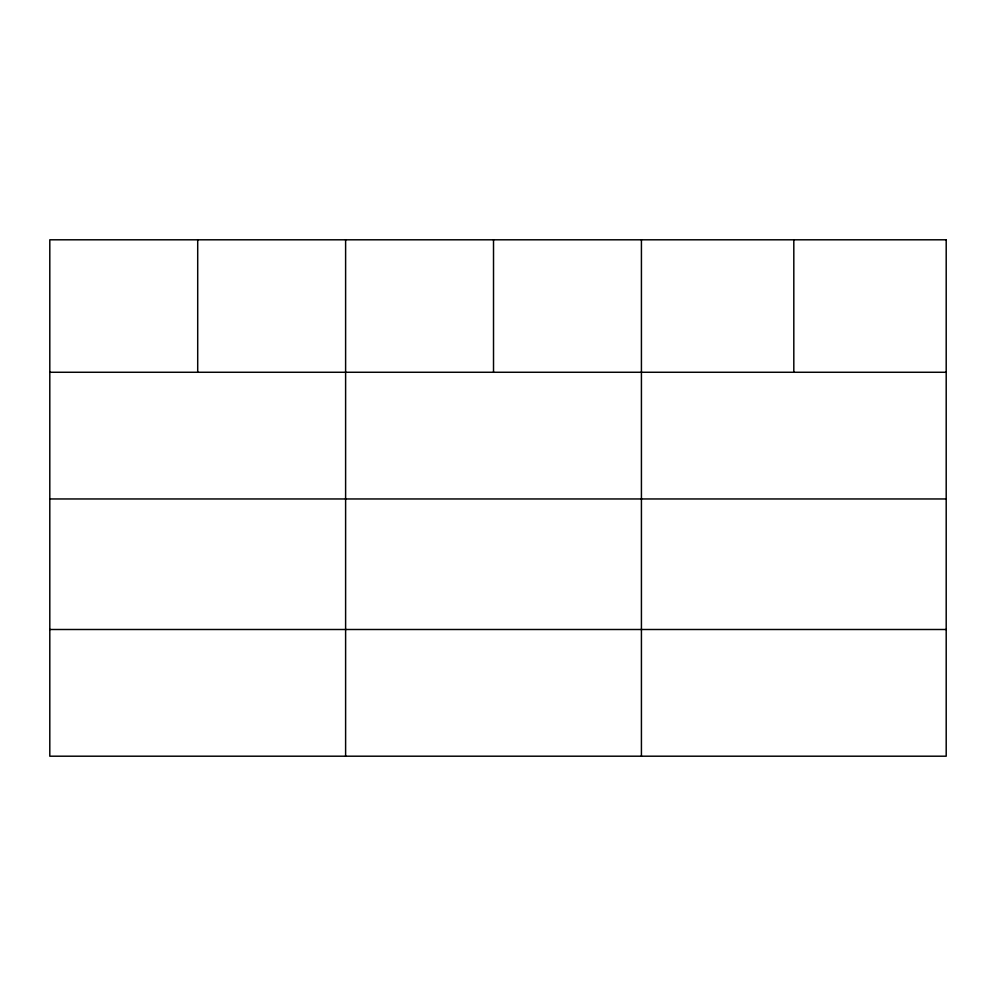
<?xml version="1.0" encoding="UTF-8"?>
<svg xmlns="http://www.w3.org/2000/svg" width="996" height="996" viewBox="0 0 996 996"><rect width="100%" height="100%" fill="white"/><g stroke="black" fill="none" stroke-linecap="round" stroke-linejoin="round"><path stroke-width="1.49" d="M49.8 372.267L946.2 372.267M49.8 498.959L946.2 498.959M49.8 629.497L946.2 629.497M793.812 239.799L793.812 372.267M641.424 239.799L641.424 756.201M493.518 239.799L493.518 372.267M345.612 239.799L345.612 756.201M197.706 239.799L197.706 372.267M946.2 239.799L49.8 239.799L49.8 756.201L946.2 756.201L946.2 239.799"/></g></svg>
